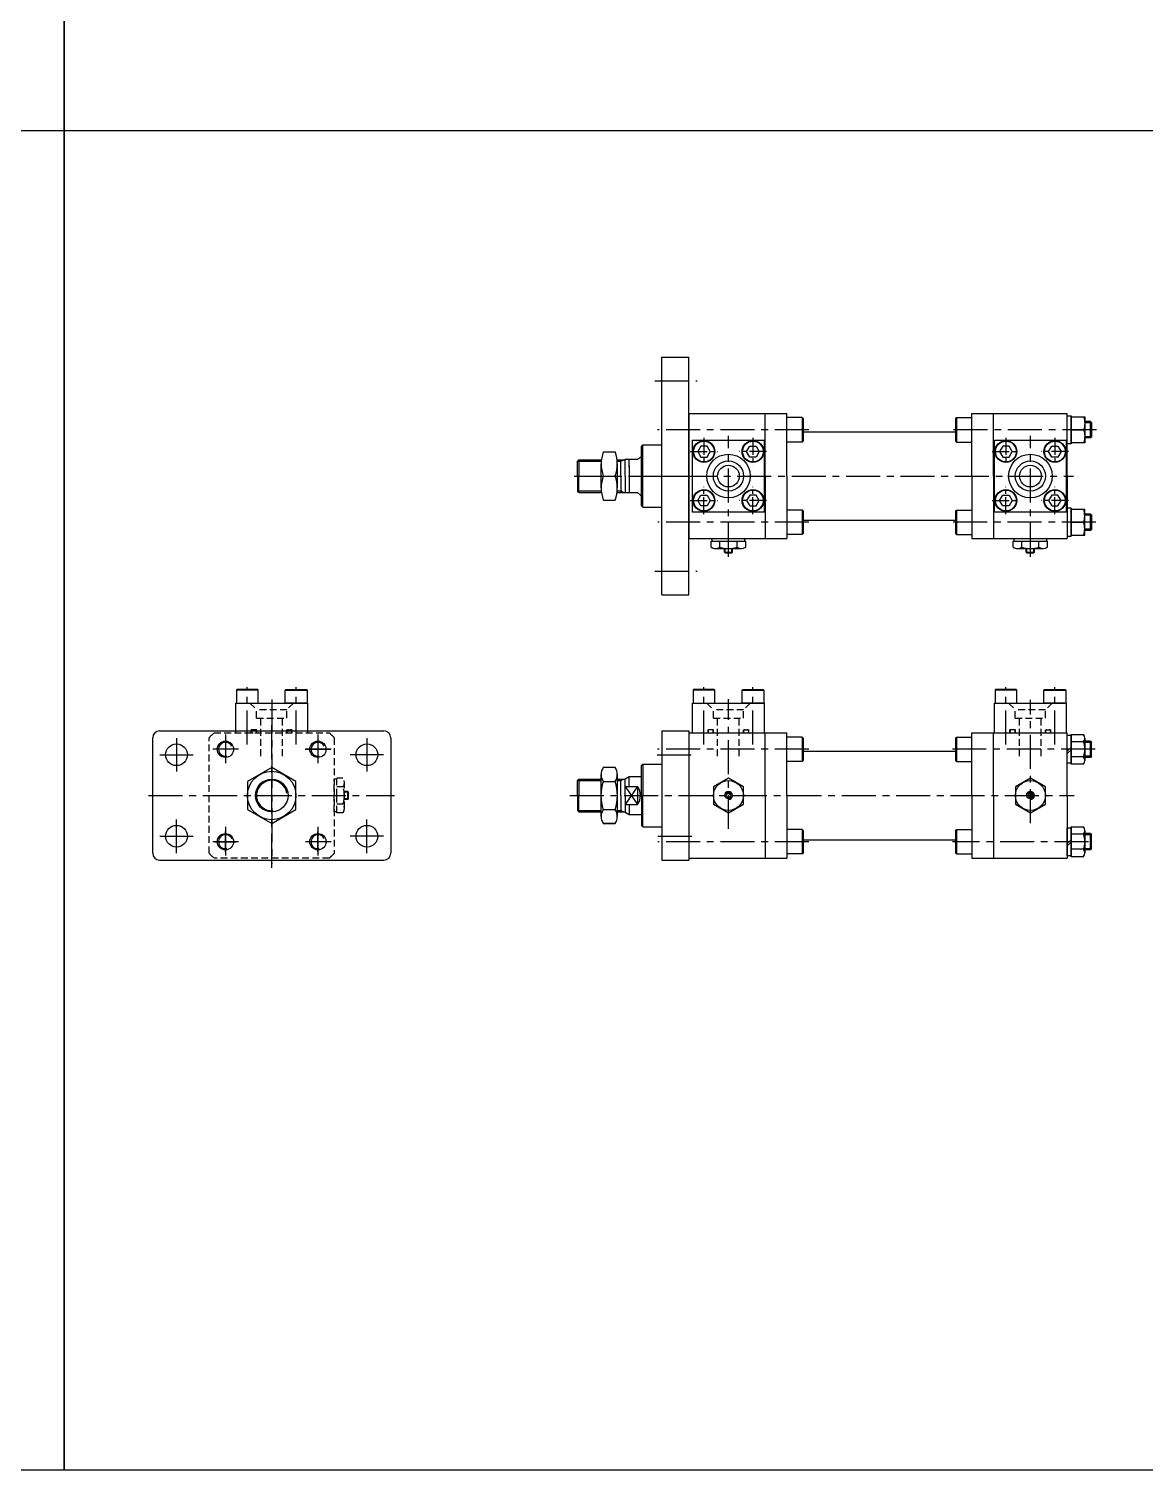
# Model space of a CAD drawing. Extents: x -819 to 9283, y 0 to 5329.
# Drawn here: x 945 to 1766, y 3208 to 4268 of the extents above; entities that cross this region are included whole.
import ezdxf

# ---------------------------------------------------------------- set-up
doc = ezdxf.new("R2010")
doc.units = 0
doc.header["$LTSCALE"] = 10
doc.header["$MEASUREMENT"] = 0
for name, pattern in [('CENTER', [2, 1.25, -0.25, 0.25, -0.25]), ('CENTERX2', [4, 2.5, -0.5, 0.5, -0.5]), ('HIDDENX2', [0.75, 0.5, -0.25])]:
    doc.linetypes.add(name, pattern=pattern)
doc.layers.get('0').update_dxf_attribs({"linetype": 'CONTINUOUS'})
doc.layers.get('DEFPOINTS').update_dxf_attribs({"linetype": 'CONTINUOUS'})
for name, color, linetype in [('CEN', 1, 'CENTERX2'), ('CENTER', 1, 'CENTER'), ('DIM', 2, 'CONTINUOUS'), ('HID', 2, 'HIDDENX2'), ('ML', 7, 'CONTINUOUS')]:
    doc.layers.add(name, color=color, linetype=linetype)

msp = doc.modelspace()

# ---------------------------------------------------------------- linework, layer by layer
for p, q in [((971, 3208.2), (971, 5328.6)), ((971, 5178.6), (971, 3208.2)), ((5585.1, 4193.4), (0, 4193.4)), ((1456.5, 3883.6), (1457, 3883.1)), ((1456.5, 3883.6), (1462.5, 3883.6)), ((1457, 3883.1), (1462, 3883.1)), ((1462.5, 3883.6), (1462, 3883.1)), ((1678.5, 3883.6), (1679, 3883.1)), ((1678.5, 3883.6), (1684.5, 3883.6)), ((1679, 3883.1), (1684, 3883.1)), ((1684.5, 3883.6), (1684, 3883.1)), ((5585.1, 3208.2), (0, 3208.2))]:
    msp.add_line(p, q)
at = {"color": 7, "linetype": 'Continuous'}
for p, q in [((1446.8, 3887.1), (1446.8, 3891.5)), ((1446.8, 3891.5), (1459.5, 3891.5)), ((1447.5, 3893.5), (1471.5, 3893.5)), ((1447.5, 3891.5), (1447.5, 3893.5)), ((1453.1, 3887.1), (1453.1, 3891.5)), ((1459.5, 3893.5), (1467, 3893.5)), ((1459.5, 3891.5), (1472.2, 3891.5)), ((1465.8, 3887.1), (1465.8, 3891.5)), ((1471.5, 3891.5), (1471.5, 3893.5)), ((1472.2, 3887.1), (1472.2, 3891.5)), ((1668.8, 3887.1), (1668.8, 3891.5)), ((1668.8, 3891.5), (1681.5, 3891.5)), ((1669.5, 3893.5), (1693.5, 3893.5)), ((1669.5, 3891.5), (1669.5, 3893.5)), ((1675.1, 3887.1), (1675.1, 3891.5)), ((1681.5, 3893.5), (1689, 3893.5)), ((1681.5, 3891.5), (1694.2, 3891.5)), ((1687.8, 3887.1), (1687.8, 3891.5)), ((1693.5, 3891.5), (1693.5, 3893.5)), ((1694.2, 3887.1), (1694.2, 3891.5)), ((1450, 3886.1), (1469, 3886.1)), ((1457, 3883.1), (1457, 3886.1)), ((1462, 3883.1), (1462, 3886.1)), ((1672, 3886.1), (1691, 3886.1)), ((1679, 3883.1), (1679, 3886.1)), ((1684, 3883.1), (1684, 3886.1))]:
    msp.add_line(p, q, dxfattribs=at)
at = {"color": 3}
for p, q in [((1456.5, 3883.6), (1456.5, 3886.1)), ((1462.5, 3883.6), (1462.5, 3886.1)), ((1678.5, 3883.6), (1678.5, 3886.1)), ((1684.5, 3883.6), (1684.5, 3886.1))]:
    msp.add_line(p, q, dxfattribs=at)
at = {"color": 7, "linetype": 'Continuous'}
for points in [[(1448.5, 3698.1), (1459.5, 3691.8), (1470.5, 3698.1), (1470.5, 3710.8), (1459.5, 3717.2), (1448.5, 3710.8)], [(1670.5, 3698.1), (1681.5, 3691.8), (1692.5, 3698.1), (1692.5, 3710.8), (1681.5, 3717.2), (1670.5, 3710.8)], [(1458.6, 3706), (1457.8, 3704.5), (1458.6, 3703), (1460.4, 3703), (1461.2, 3704.5), (1460.4, 3706)], [(1680.6, 3706), (1679.8, 3704.5), (1680.6, 3703), (1682.4, 3703), (1683.2, 3704.5), (1682.4, 3706)]]:
    msp.add_lwpolyline(points, close=True, dxfattribs=at)
for centre, radius in [((1459.5, 3704.5), 11), ((1681.5, 3704.5), 11), ((1459.5, 3704.5), 2.5), ((1681.5, 3704.5), 2.5)]:
    msp.add_circle(centre, radius, dxfattribs=at)
for centre, radius, start, end in [((1450, 3891.8), 5.62, 235.6158, 270), ((1450, 3891.8), 5.62, 235.6158, 304.3842), ((1459.5, 3907.1), 21, 252.412, 270), ((1459.5, 3907.1), 21, 270, 287.588), ((1469, 3891.8), 5.62, 235.6158, 304.3842), ((1672, 3891.8), 5.62, 235.6158, 270), ((1672, 3891.8), 5.62, 235.6158, 304.3842), ((1681.5, 3907.1), 21, 252.412, 270), ((1681.5, 3907.1), 21, 270, 287.588), ((1691, 3891.8), 5.62, 235.6158, 304.3842)]:
    msp.add_arc(centre, radius, start, end, dxfattribs=at)
at = {"layer": 'CEN'}
for p, q in [((1405.5, 4009.5), (1436.5, 4009.5)), ((1518.6, 3973.5), (1407.4, 3973.5)), ((1459.5, 3880), (1459.5, 3969)), ((1730, 3973.5), (1624.2, 3973.5)), ((1681.5, 3880), (1681.5, 3969)), ((1346, 3939.5), (1713.1, 3939.5)), ((1405.5, 3939.5), (1436.5, 3939.5)), ((1518.6, 3905.5), (1407.6, 3905.5)), ((1729.7, 3905.5), (1624.2, 3905.5)), ((1405.5, 3869.5), (1436.5, 3869.5)), ((1105.7, 3742), (1105.7, 3784.1)), ((1123.7, 3775.1), (1123.7, 3654.2)), ((1141.7, 3742), (1141.7, 3784.1)), ((1441.5, 3742), (1441.5, 3784.1)), ((1459.5, 3680.1), (1459.5, 3775.3)), ((1477.5, 3742), (1477.5, 3784.1)), ((1663.5, 3742), (1663.5, 3784.1)), ((1681.5, 3684.1), (1681.5, 3775)), ((1699.5, 3742), (1699.5, 3784.1)), ((1123.7, 3651.3), (1123.7, 3757.7)), ((1053.7, 3746.8), (1053.7, 3722.2)), ((1089.7, 3749.5), (1089.7, 3728.4)), ((1157.7, 3749.5), (1157.7, 3728.4)), ((1157.7, 3749.5), (1157.7, 3728.4)), ((1193.7, 3746.8), (1193.7, 3722.2)), ((1041.4, 3734.5), (1066, 3734.5)), ((1099.3, 3738.5), (1080.5, 3738.5)), ((1148.2, 3738.5), (1167, 3738.5)), ((1167.3, 3738.5), (1148.5, 3738.5)), ((1206, 3734.5), (1181.4, 3734.5)), ((1407.2, 3734.5), (1435.6, 3734.5)), ((1518.6, 3738.5), (1407.4, 3738.5)), ((1729.1, 3738.5), (1624.2, 3738.5)), ((1033.1, 3704.5), (1214, 3704.5)), ((1073.4, 3704.5), (1174, 3704.5)), ((1342.8, 3704.5), (1713.7, 3704.5)), ((1053.7, 3662.2), (1053.7, 3686.8)), ((1089.7, 3681.5), (1089.7, 3660.4)), ((1157.7, 3681.5), (1157.7, 3660.4)), ((1193.7, 3662.2), (1193.7, 3686.8)), ((1041.4, 3674.5), (1066, 3674.5)), ((1099.3, 3670.5), (1080.5, 3670.5)), ((1082.2, 3670.5), (1097.2, 3670.5)), ((1089.7, 3663), (1089.7, 3678)), ((1167.3, 3670.5), (1148.5, 3670.5)), ((1165.2, 3670.5), (1150.2, 3670.5)), ((1157.7, 3663), (1157.7, 3678)), ((1206, 3674.5), (1181.4, 3674.5)), ((1518.6, 3670.5), (1407.6, 3670.5)), ((1407.7, 3674.5), (1435.6, 3674.5)), ((1724.2, 3670.5), (1624.2, 3670.5))]:
    msp.add_line(p, q, dxfattribs=at)
at = {"layer": 'CENTER'}
for p, q in [((1441.5, 3967.6), (1441.5, 3947.4)), ((1477.5, 3967.6), (1477.5, 3947.4)), ((1663.5, 3967.6), (1663.5, 3947.4)), ((1699.5, 3967.6), (1699.5, 3947.4)), ((1721.6, 3973.5), (1711.4, 3973.5)), ((1431.4, 3957.5), (1451.6, 3957.5)), ((1487.6, 3957.5), (1467.4, 3957.5)), ((1653.4, 3957.5), (1673.6, 3957.5)), ((1709.6, 3957.5), (1689.4, 3957.5)), ((1441.5, 3911.4), (1441.5, 3931.6)), ((1477.5, 3911.4), (1477.5, 3931.6)), ((1663.5, 3911.4), (1663.5, 3931.6)), ((1699.5, 3911.4), (1699.5, 3931.6)), ((1431.4, 3921.5), (1451.6, 3921.5)), ((1487.6, 3921.5), (1467.4, 3921.5)), ((1653.4, 3921.5), (1673.6, 3921.5)), ((1709.6, 3921.5), (1689.4, 3921.5)), ((1721.6, 3905.5), (1711.4, 3905.5))]:
    msp.add_line(p, q, dxfattribs=at)
at = {"layer": 'DEFPOINTS', "color": 0, "linetype": 'ByBlock'}
for p in [(1396.5, 3727.5), (1396.5, 3681.5)]:
    msp.add_point(p, dxfattribs=at)
at = {"layer": 'DIM'}
for p, q in [((1392.6, 3711.1), (1383.5, 3697.9)), ((1383.5, 3711.1), (1392.6, 3697.9))]:
    msp.add_line(p, q, dxfattribs=at)
for centre in [(1459.5, 3704.5), (1681.5, 3704.5)]:
    msp.add_arc(centre, 3, 270, 180, dxfattribs=at)
at = {"layer": 'HID'}
for p, q in [((1107.7, 3772.5), (1112.6, 3767.6)), ((1134.8, 3767.6), (1112.6, 3767.6)), ((1112.6, 3761.5), (1112.6, 3767.6)), ((1112.6, 3761.5), (1112.6, 3767.6)), ((1139.7, 3772.5), (1134.8, 3767.6)), ((1134.8, 3761.5), (1134.8, 3767.6)), ((1443.5, 3772.5), (1448.4, 3767.6)), ((1470.6, 3767.6), (1448.4, 3767.6)), ((1448.4, 3761.5), (1448.4, 3767.6)), ((1448.4, 3761.5), (1448.4, 3767.6)), ((1475.5, 3772.5), (1470.6, 3767.6)), ((1470.6, 3761.5), (1470.6, 3767.6)), ((1665.5, 3772.5), (1670.4, 3767.6)), ((1692.6, 3767.6), (1670.4, 3767.6)), ((1670.4, 3761.5), (1670.4, 3767.6)), ((1670.4, 3761.5), (1670.4, 3767.6)), ((1697.5, 3772.5), (1692.6, 3767.6)), ((1692.6, 3761.5), (1692.6, 3767.6)), ((1112.6, 3761.5), (1134.8, 3761.5)), ((1115.7, 3733.5), (1115.7, 3761.5)), ((1131.7, 3733.5), (1131.7, 3761.5)), ((1448.4, 3761.5), (1470.6, 3761.5)), ((1451.5, 3733.5), (1451.5, 3761.5)), ((1467.5, 3733.5), (1467.5, 3761.5)), ((1670.4, 3761.5), (1692.6, 3761.5)), ((1673.5, 3733.5), (1673.5, 3761.5)), ((1689.5, 3733.5), (1689.5, 3761.5)), ((1077.7, 3662.1), (1077.7, 3746.9)), ((1081.3, 3750.5), (1166.1, 3750.5)), ((1097.2, 3750.5), (1097.2, 3752)), ((1108.7, 3750.5), (1108.7, 3752.9)), ((1112.7, 3752.9), (1108.7, 3752.9)), ((1112.7, 3750.5), (1112.7, 3752.9)), ((1134.7, 3752.9), (1138.7, 3752.9)), ((1134.7, 3750.5), (1134.7, 3752.9)), ((1138.7, 3750.5), (1138.7, 3752.9)), ((1150.2, 3750.5), (1150.2, 3752)), ((1169.7, 3746.9), (1169.7, 3662.1)), ((1448.5, 3752.9), (1444.5, 3752.9)), ((1444.5, 3750.5), (1444.5, 3752.9)), ((1448.5, 3750.5), (1448.5, 3752.9)), ((1470.5, 3752.9), (1474.5, 3752.9)), ((1470.5, 3750.5), (1470.5, 3752.9)), ((1474.5, 3750.5), (1474.5, 3752.9)), ((1666.5, 3750.5), (1666.5, 3752.9)), ((1670.5, 3752.9), (1666.5, 3752.9)), ((1670.5, 3750.5), (1670.5, 3752.9)), ((1692.5, 3752.9), (1696.5, 3752.9)), ((1692.5, 3750.5), (1692.5, 3752.9)), ((1696.5, 3750.5), (1696.5, 3752.9)), ((1169.7, 3692.5), (1169.7, 3716.5)), ((1171.7, 3716.5), (1169.7, 3716.5)), ((1176.1, 3717.2), (1171.7, 3717.2)), ((1171.7, 3704.5), (1171.7, 3717.2)), ((1176.1, 3710.8), (1171.7, 3710.8)), ((1177.1, 3695), (1177.1, 3714)), ((1171.7, 3691.8), (1171.7, 3704.5)), ((1179.6, 3707.5), (1177.1, 3707.5)), ((1180.1, 3707), (1177.1, 3707)), ((1180.1, 3702), (1177.1, 3702)), ((1179.6, 3701.5), (1177.1, 3701.5)), ((1179.6, 3701.5), (1179.6, 3707.5)), ((1179.6, 3707.5), (1180.1, 3707)), ((1179.6, 3701.5), (1180.1, 3702)), ((1180.1, 3702), (1180.1, 3707)), ((1171.7, 3692.5), (1169.7, 3692.5)), ((1176.1, 3698.1), (1171.7, 3698.1)), ((1176.1, 3691.8), (1171.7, 3691.8)), ((1166.1, 3658.5), (1081.3, 3658.5))]:
    msp.add_line(p, q, dxfattribs=at)
for centre, radius, start, end in [((1123.7, 3704.5), 62.6, 132.6618, 137.3382), ((1110, 3751.7), 1.2, 90, 270), ((1111.5, 3751.7), 1.2, 270, 90), ((1136, 3751.7), 1.2, 90, 270), ((1137.5, 3751.7), 1.2, 270, 90), ((1123.7, 3704.5), 62.6, 42.6618, 47.3382), ((1445.7, 3751.7), 1.2, 90, 270), ((1447.2, 3751.7), 1.2, 270, 90), ((1471.7, 3751.7), 1.2, 90, 270), ((1473.3, 3751.7), 1.2, 270, 90), ((1667.7, 3751.7), 1.2, 90, 270), ((1669.2, 3751.7), 1.2, 270, 90), ((1693.7, 3751.7), 1.2, 90, 270), ((1695.3, 3751.7), 1.2, 270, 90), ((1171.5, 3714), 5.62, 325.6158, 34.3842), ((1156.1, 3704.5), 21, 0, 17.588), ((1156.1, 3704.5), 21, 342.412, 0), ((1171.5, 3695), 5.62, 325.6158, 34.3842), ((1171.5, 3695), 5.62, 325.6158, 0), ((1123.7, 3704.5), 62.6, 222.6618, 227.3382), ((1123.7, 3704.5), 62.6, 312.6618, 317.3382)]:
    msp.add_arc(centre, radius, start, end, dxfattribs=at)
at = {"layer": 'ML'}
for p, q in [((1410.5, 3852), (1410.5, 4027)), ((1410.5, 4027), (1430.5, 4027)), ((1430.5, 3852), (1430.5, 4027)), ((1430.5, 3985.5), (1502.5, 3985.5)), ((1430.5, 3985.5), (1430.5, 3893.5)), ((1430.5, 3985.5), (1430.5, 3893.5)), ((1486.5, 3939.5), (1486.5, 3985.5)), ((1502.5, 3939.5), (1502.5, 3985.5)), ((1502.5, 3939.5), (1502.5, 3985.5)), ((1513.8, 3982.5), (1502.5, 3982.5)), ((1513.8, 3982.5), (1513.8, 3964.5)), ((1514.5, 3981.8), (1513.8, 3982.5)), ((1514.5, 3981.8), (1514.5, 3965.2)), ((1626.5, 3981.8), (1627.2, 3982.5)), ((1626.5, 3981.8), (1626.5, 3965.2)), ((1627.2, 3982.5), (1638.5, 3982.5)), ((1627.2, 3982.5), (1627.2, 3964.5)), ((1638.5, 3939.5), (1638.5, 3985.5)), ((1638.5, 3985.5), (1708.5, 3985.5)), ((1654.5, 3939.5), (1654.5, 3985.5)), ((1708.5, 3939.5), (1708.5, 3985.5)), ((1708.5, 3963.2), (1708.5, 3983.8)), ((1708.5, 3983.8), (1711.5, 3983.8)), ((1711.5, 3963.2), (1711.5, 3983.8)), ((1711.5, 3983.8), (1711.5, 3963.2)), ((1725.7, 3979.5), (1721.6, 3979.5)), ((1725.7, 3967.5), (1725.7, 3979.5)), ((1725.7, 3979.5), (1726.6, 3978.7)), ((1726.6, 3968.4), (1726.6, 3978.7)), ((1433, 3966), (1486, 3966)), ((1433, 3913), (1433, 3966)), ((1433, 3913), (1433, 3966)), ((1486, 3966), (1486, 3913)), ((1486, 3913), (1486, 3966)), ((1513.8, 3964.5), (1514.5, 3965.2)), ((1514.5, 3972), (1626.5, 3972)), ((1627.2, 3964.5), (1626.5, 3965.2)), ((1655, 3966), (1708, 3966)), ((1655, 3913), (1655, 3966)), ((1708, 3913), (1708, 3966)), ((1708, 3966), (1708, 3913)), ((1711.5, 3973.5), (1720.6, 3973.5)), ((1725.7, 3967.5), (1721.6, 3967.5)), ((1726.6, 3968.4), (1725.7, 3967.5)), ((1367.5, 3957.3), (1376.3, 3957.3)), ((1396.5, 3962.5), (1395.5, 3961.5)), ((1395.5, 3917.5), (1395.5, 3961.5)), ((1396.5, 3916.5), (1396.5, 3962.5)), ((1396.5, 3962.5), (1410.5, 3962.5)), ((1513.8, 3964.5), (1502.5, 3964.5)), ((1627.2, 3964.5), (1638.5, 3964.5)), ((1711.5, 3963.2), (1708.5, 3963.2)), ((1349.5, 3951.5), (1348.5, 3950.5)), ((1348.5, 3939.5), (1348.5, 3950.5)), ((1349.5, 3951.5), (1366.1, 3951.5)), ((1349.5, 3951.5), (1349.5, 3939.5)), ((1365.9, 3930.7), (1365.9, 3948.4)), ((1377.7, 3951.5), (1383.5, 3951.5)), ((1377.9, 3930.7), (1377.9, 3948.4)), ((1377.9, 3930.7), (1377.9, 3948.4)), ((1380.5, 3939.5), (1380.5, 3951.5)), ((1383.5, 3939.5), (1383.5, 3951.8)), ((1383.5, 3951.8), (1392.6, 3951.8)), ((1386.5, 3946.1), (1386.5, 3951.8)), ((1386.5, 3946.9), (1386.5, 3927.3)), ((1392.6, 3951.8), (1394.8, 3953.5)), ((1394.8, 3953.5), (1395.5, 3953.5)), ((1348.5, 3939.5), (1348.5, 3928.5)), ((1349.5, 3927.5), (1349.5, 3939.5)), ((1367.5, 3939.5), (1376.3, 3939.5)), ((1367.5, 3939.5), (1376.3, 3939.5)), ((1380.5, 3939.5), (1380.5, 3927.5)), ((1383.5, 3939.5), (1383.5, 3927.3)), ((1486.5, 3939.5), (1486.5, 3893.5)), ((1502.5, 3939.5), (1502.5, 3893.5)), ((1502.5, 3939.5), (1502.5, 3893.5)), ((1638.5, 3939.5), (1638.5, 3893.5)), ((1654.5, 3939.5), (1654.5, 3893.5)), ((1708.5, 3939.5), (1708.5, 3893.5)), ((1349.5, 3927.5), (1348.5, 3928.5)), ((1349.5, 3927.5), (1366.1, 3927.5)), ((1377.7, 3927.5), (1383.5, 3927.5)), ((1383.5, 3927.3), (1392.6, 3927.3)), ((1392.6, 3927.3), (1394.8, 3925.5)), ((1394.8, 3925.5), (1395.5, 3925.5)), ((1367.5, 3921.8), (1376.3, 3921.8)), ((1396.5, 3916.5), (1395.5, 3917.5)), ((1396.5, 3916.5), (1410.5, 3916.5)), ((1486, 3913), (1433, 3913)), ((1513.8, 3914.5), (1502.5, 3914.5)), ((1513.8, 3914.5), (1513.8, 3896.5)), ((1514.5, 3913.8), (1513.8, 3914.5)), ((1514.5, 3913.8), (1514.5, 3897.2)), ((1626.5, 3913.8), (1627.2, 3914.5)), ((1626.5, 3913.8), (1626.5, 3897.2)), ((1627.2, 3914.5), (1638.5, 3914.5)), ((1627.2, 3914.5), (1627.2, 3896.5)), ((1708, 3913), (1655, 3913)), ((1708.5, 3915.8), (1708.5, 3895.2)), ((1711.5, 3915.8), (1708.5, 3915.8)), ((1711.5, 3915.8), (1711.5, 3895.2)), ((1711.5, 3895.2), (1711.5, 3915.8)), ((1514.5, 3907), (1626.5, 3907)), ((1711.5, 3905.5), (1720.6, 3905.5)), ((1725.7, 3911.5), (1721.6, 3911.5)), ((1725.7, 3899.5), (1725.7, 3911.5)), ((1725.7, 3911.5), (1726.6, 3910.7)), ((1726.6, 3900.4), (1726.6, 3910.7)), ((1430.5, 3893.5), (1502.5, 3893.5)), ((1513.8, 3896.5), (1502.5, 3896.5)), ((1513.8, 3896.5), (1514.5, 3897.2)), ((1627.2, 3896.5), (1626.5, 3897.2)), ((1627.2, 3896.5), (1638.5, 3896.5)), ((1638.5, 3893.5), (1708.5, 3893.5)), ((1708.5, 3895.2), (1711.5, 3895.2)), ((1725.7, 3899.5), (1721.6, 3899.5)), ((1726.6, 3900.4), (1725.7, 3899.5)), ((1410.5, 3852), (1430.5, 3852)), ((1098.1, 3782.5), (1097.7, 3781.9)), ((1113.7, 3781.9), (1097.7, 3781.9)), ((1097.7, 3781.9), (1097.7, 3772.5)), ((1113.4, 3782.5), (1098.1, 3782.5)), ((1113.7, 3781.9), (1113.4, 3782.5)), ((1113.7, 3772.5), (1113.7, 3781.9)), ((1133.7, 3781.9), (1134.1, 3782.5)), ((1133.7, 3781.9), (1149.7, 3781.9)), ((1133.7, 3772.5), (1133.7, 3781.9)), ((1134.1, 3782.5), (1149.4, 3782.5)), ((1149.4, 3782.5), (1149.7, 3781.9)), ((1149.7, 3781.9), (1149.7, 3772.5)), ((1433.8, 3782.5), (1433.5, 3781.9)), ((1433.5, 3781.9), (1433.5, 3772.5)), ((1449.5, 3781.9), (1433.5, 3781.9)), ((1449.1, 3782.5), (1433.8, 3782.5)), ((1449.5, 3781.9), (1449.1, 3782.5)), ((1449.5, 3772.5), (1449.5, 3781.9)), ((1469.5, 3781.9), (1469.8, 3782.5)), ((1469.5, 3772.5), (1469.5, 3781.9)), ((1469.5, 3781.9), (1485.5, 3781.9)), ((1469.8, 3782.5), (1485.1, 3782.5)), ((1485.1, 3782.5), (1485.5, 3781.9)), ((1485.5, 3781.9), (1485.5, 3772.5)), ((1655.8, 3782.5), (1655.5, 3781.9)), ((1671.5, 3781.9), (1655.5, 3781.9)), ((1655.5, 3781.9), (1655.5, 3772.5)), ((1671.1, 3782.5), (1655.8, 3782.5)), ((1671.5, 3781.9), (1671.1, 3782.5)), ((1671.5, 3772.5), (1671.5, 3781.9)), ((1691.5, 3781.9), (1691.8, 3782.5)), ((1691.5, 3781.9), (1707.5, 3781.9)), ((1691.5, 3772.5), (1691.5, 3781.9)), ((1691.8, 3782.5), (1707.1, 3782.5)), ((1707.1, 3782.5), (1707.5, 3781.9)), ((1707.5, 3781.9), (1707.5, 3772.5)), ((1097.2, 3772.5), (1150.2, 3772.5)), ((1097.2, 3752), (1097.2, 3772.5)), ((1149.7, 3772.5), (1133.7, 3772.5)), ((1150.2, 3752), (1150.2, 3772.5)), ((1433, 3772.5), (1486, 3772.5)), ((1433, 3750.5), (1433, 3772.5)), ((1485.5, 3772.5), (1469.5, 3772.5)), ((1486, 3750.5), (1486, 3772.5)), ((1655, 3772.5), (1708, 3772.5)), ((1655, 3750.5), (1655, 3772.5)), ((1707.5, 3772.5), (1691.5, 3772.5)), ((1708, 3750.5), (1708, 3772.5)), ((1036.2, 3662), (1036.2, 3747)), ((1041.2, 3752), (1206.2, 3752)), ((1211.2, 3747), (1211.2, 3662)), ((1410.5, 3752), (1410.5, 3657)), ((1410.5, 3752), (1430.5, 3752)), ((1430.5, 3752), (1430.5, 3657)), ((1430.5, 3750.5), (1502.5, 3750.5)), ((1430.5, 3750.5), (1430.5, 3658.5)), ((1430.5, 3750.5), (1430.5, 3658.5)), ((1486.5, 3704.5), (1486.5, 3750.5)), ((1502.5, 3704.5), (1502.5, 3750.5)), ((1502.5, 3704.5), (1502.5, 3750.5)), ((1513.8, 3747.5), (1502.5, 3747.5)), ((1513.8, 3747.5), (1513.8, 3729.5)), ((1514.5, 3746.8), (1513.8, 3747.5)), ((1514.5, 3746.8), (1514.5, 3730.2)), ((1626.5, 3746.8), (1627.2, 3747.5)), ((1626.5, 3746.8), (1626.5, 3730.2)), ((1627.2, 3747.5), (1638.5, 3747.5)), ((1627.2, 3747.5), (1627.2, 3729.5)), ((1638.5, 3750.5), (1708.5, 3750.5)), ((1638.5, 3704.5), (1638.5, 3750.5)), ((1654.5, 3704.5), (1654.5, 3750.5)), ((1708.5, 3704.5), (1708.5, 3750.5)), ((1708.5, 3748.8), (1711.5, 3748.8)), ((1708.5, 3728.2), (1708.5, 3748.8)), ((1711.5, 3749.5), (1720.6, 3749.5)), ((1711.5, 3727.5), (1711.5, 3749.5)), ((1711.5, 3748.8), (1711.5, 3728.2)), ((1720.6, 3744), (1711.5, 3744)), ((1721.5, 3746.7), (1721.5, 3730.3)), ((1725.6, 3744.5), (1721.5, 3744.5)), ((1725.6, 3744.5), (1726.5, 3743.6)), ((1725.6, 3732.5), (1725.6, 3744.5)), ((1726.5, 3733.4), (1726.5, 3743.6)), ((1514.5, 3737), (1626.5, 3737)), ((1711.5, 3739.9), (1708.5, 3737.2)), ((1711.5, 3738.2), (1708.5, 3735.4)), ((1720.6, 3733), (1711.5, 3733)), ((1725.6, 3732.5), (1721.5, 3732.5)), ((1726.5, 3733.4), (1725.6, 3732.5)), ((1376.3, 3725), (1367.5, 3725)), ((1396.5, 3727.5), (1395.5, 3726.5)), ((1395.5, 3704.5), (1395.5, 3726.5)), ((1396.5, 3727.5), (1410.5, 3727.5)), ((1396.5, 3727.5), (1396.5, 3704.5)), ((1513.8, 3729.5), (1502.5, 3729.5)), ((1513.8, 3729.5), (1514.5, 3730.2)), ((1627.2, 3729.5), (1626.5, 3730.2)), ((1627.2, 3729.5), (1638.5, 3729.5)), ((1711.5, 3728.2), (1708.5, 3728.2)), ((1720.6, 3727.5), (1711.5, 3727.5)), ((1349.5, 3716.5), (1348.5, 3715.5)), ((1348.5, 3704.5), (1348.5, 3715.5)), ((1349.5, 3716.5), (1365.9, 3716.5)), ((1349.5, 3716.5), (1349.5, 3704.5)), ((1365.9, 3689.1), (1365.9, 3719.9)), ((1367.5, 3714.7), (1376.3, 3714.7)), ((1377.9, 3689.1), (1377.9, 3719.9)), ((1377.9, 3716.5), (1383.5, 3716.5)), ((1380.5, 3704.5), (1380.5, 3716.5)), ((1383.5, 3716.8), (1386.5, 3718.5)), ((1383.5, 3704.5), (1383.5, 3716.8)), ((1383.5, 3711.1), (1392.6, 3711.1)), ((1386.5, 3718.5), (1395.5, 3718.5)), ((1386.5, 3711.1), (1386.5, 3718.5)), ((1392.6, 3711.1), (1392.6, 3697.9)), ((1348.5, 3704.5), (1348.5, 3693.5)), ((1349.5, 3692.5), (1349.5, 3704.5)), ((1380.5, 3704.5), (1380.5, 3692.5)), ((1383.5, 3704.5), (1383.5, 3692.2)), ((1395.5, 3704.5), (1395.5, 3682.5)), ((1396.5, 3681.5), (1396.5, 3704.5)), ((1486.5, 3704.5), (1486.5, 3658.5)), ((1502.5, 3704.5), (1502.5, 3658.5)), ((1502.5, 3704.5), (1502.5, 3658.5)), ((1638.5, 3704.5), (1638.5, 3658.5)), ((1654.5, 3704.5), (1654.5, 3658.5)), ((1708.5, 3704.5), (1708.5, 3658.5)), ((1349.5, 3692.5), (1348.5, 3693.5)), ((1349.5, 3692.5), (1365.9, 3692.5)), ((1367.5, 3694.2), (1376.3, 3694.2)), ((1377.9, 3692.5), (1383.5, 3692.5)), ((1383.5, 3697.9), (1392.6, 3697.9)), ((1383.5, 3692.2), (1386.5, 3690.5)), ((1386.5, 3697.9), (1386.5, 3690.5)), ((1386.5, 3690.5), (1395.5, 3690.5)), ((1367.5, 3684), (1376.3, 3684)), ((1376.3, 3684), (1367.5, 3684)), ((1396.5, 3681.5), (1395.5, 3682.5)), ((1396.5, 3681.5), (1410.5, 3681.5)), ((1513.8, 3679.5), (1502.5, 3679.5)), ((1513.8, 3679.5), (1513.8, 3661.5)), ((1514.5, 3678.8), (1513.8, 3679.5)), ((1626.5, 3678.8), (1627.2, 3679.5)), ((1627.2, 3679.5), (1627.2, 3661.5)), ((1627.2, 3679.5), (1638.5, 3679.5)), ((1708.5, 3660.2), (1708.5, 3680.8)), ((1708.5, 3680.8), (1711.5, 3680.8)), ((1711.5, 3659.5), (1711.5, 3681.5)), ((1711.5, 3681.5), (1720.6, 3681.5)), ((1711.5, 3680.8), (1711.5, 3660.2)), ((1514.5, 3678.8), (1514.5, 3662.2)), ((1514.5, 3672), (1626.5, 3672)), ((1626.5, 3678.8), (1626.5, 3662.2)), ((1711.5, 3671.9), (1708.5, 3669.2)), ((1711.5, 3670.2), (1708.5, 3667.4)), ((1720.6, 3676), (1711.5, 3676)), ((1721.5, 3678.7), (1721.5, 3662.3)), ((1725.6, 3676.5), (1721.5, 3676.5)), ((1725.6, 3664.5), (1725.6, 3676.5)), ((1725.6, 3676.5), (1726.5, 3675.6)), ((1726.5, 3665.4), (1726.5, 3675.6)), ((1430.5, 3658.5), (1502.5, 3658.5)), ((1513.8, 3661.5), (1502.5, 3661.5)), ((1513.8, 3661.5), (1514.5, 3662.2)), ((1627.2, 3661.5), (1626.5, 3662.2)), ((1627.2, 3661.5), (1638.5, 3661.5)), ((1638.5, 3658.5), (1708.5, 3658.5)), ((1711.5, 3660.2), (1708.5, 3660.2)), ((1720.6, 3665), (1711.5, 3665)), ((1720.6, 3659.5), (1711.5, 3659.5)), ((1725.6, 3664.5), (1721.5, 3664.5)), ((1726.5, 3665.4), (1725.6, 3664.5)), ((1041.2, 3657), (1206.2, 3657)), ((1410.5, 3657), (1430.5, 3657))]:
    msp.add_line(p, q, dxfattribs=at)
at = {"layer": 'ML', "color": 2}
for p, q in [((1726.6, 3978.7), (1721.6, 3978.7)), ((1726.6, 3968.4), (1721.6, 3968.4)), ((1348.5, 3950.5), (1365.9, 3950.5)), ((1377.8, 3950.5), (1380.5, 3950.5)), ((1380.5, 3950.5), (1382.5, 3951.5)), ((1348.5, 3928.5), (1365.9, 3928.5)), ((1377.8, 3928.5), (1380.5, 3928.5)), ((1380.5, 3928.5), (1382.5, 3927.5)), ((1726.6, 3910.7), (1721.6, 3910.7)), ((1726.6, 3900.4), (1721.6, 3900.4)), ((1726.5, 3743.6), (1721.5, 3743.6)), ((1726.5, 3733.4), (1721.5, 3733.4)), ((1348.5, 3715.5), (1365.9, 3715.5)), ((1377.9, 3715.5), (1380.5, 3715.5)), ((1380.5, 3715.5), (1382.5, 3716.5)), ((1348.5, 3693.5), (1365.9, 3693.5)), ((1377.9, 3693.5), (1380.5, 3693.5)), ((1380.5, 3693.5), (1382.5, 3692.5)), ((1726.5, 3675.6), (1721.5, 3675.6)), ((1726.5, 3665.4), (1721.5, 3665.4))]:
    msp.add_line(p, q, dxfattribs=at)
at = {"layer": 'ML'}
for points in [[(1711.5, 3983), (1721.5, 3983), (1721.5, 3964), (1711.5, 3964)], [(1711.5, 3896), (1721.5, 3896), (1721.5, 3915), (1711.5, 3915)], [(1123.7, 3725), (1106, 3714.7), (1106, 3694.2), (1123.7, 3684), (1141.5, 3694.2), (1141.5, 3714.7)]]:
    msp.add_lwpolyline(points, close=True, dxfattribs=at)
for points in [[(1720.6, 3983, -0.178633), (1720.6, 3973.5, -0.178633), (1720.6, 3964)], [(1720.6, 3896, 0.178633), (1720.6, 3905.5, 0.178633), (1720.6, 3915)]]:
    msp.add_lwpolyline(points, format="xyb", dxfattribs=at)
for points in [[(1439.2, 3953.5), (1443.8, 3953.5), (1446.1, 3957.5), (1443.8, 3961.5), (1439.2, 3961.5), (1436.9, 3957.5), (1439.2, 3953.5)], [(1479.8, 3953.5), (1475.2, 3953.5), (1472.9, 3957.5), (1475.2, 3961.5), (1479.8, 3961.5), (1482.1, 3957.5), (1479.8, 3953.5)], [(1661.2, 3953.5), (1665.8, 3953.5), (1668.1, 3957.5), (1665.8, 3961.5), (1661.2, 3961.5), (1658.9, 3957.5), (1661.2, 3953.5)], [(1701.8, 3953.5), (1697.2, 3953.5), (1694.9, 3957.5), (1697.2, 3961.5), (1701.8, 3961.5), (1704.1, 3957.5), (1701.8, 3953.5)], [(1439.2, 3925.5), (1443.8, 3925.5), (1446.1, 3921.5), (1443.8, 3917.5), (1439.2, 3917.5), (1436.9, 3921.5), (1439.2, 3925.5)], [(1479.8, 3925.5), (1475.2, 3925.5), (1472.9, 3921.5), (1475.2, 3917.5), (1479.8, 3917.5), (1482.1, 3921.5), (1479.8, 3925.5)], [(1661.2, 3925.5), (1665.8, 3925.5), (1668.1, 3921.5), (1665.8, 3917.5), (1661.2, 3917.5), (1658.9, 3921.5), (1661.2, 3925.5)], [(1701.8, 3925.5), (1697.2, 3925.5), (1694.9, 3921.5), (1697.2, 3917.5), (1701.8, 3917.5), (1704.1, 3921.5), (1701.8, 3925.5)]]:
    msp.add_lwpolyline(points, dxfattribs=at)
for centre, radius in [((1441.5, 3957.5), 8), ((1441.5, 3957.5), 7.65), ((1477.5, 3957.5), 8), ((1477.5, 3957.5), 7.65), ((1663.5, 3957.5), 8), ((1663.5, 3957.5), 7.65), ((1699.5, 3957.5), 8), ((1699.5, 3957.5), 7.65), ((1459.5, 3939.5), 16), ((1681.5, 3939.5), 16), ((1459.5, 3939.5), 11.1), ((1459.5, 3939.5), 8), ((1681.5, 3939.5), 11.1), ((1681.5, 3939.5), 8), ((1441.5, 3921.5), 8), ((1441.5, 3921.5), 7.65), ((1477.5, 3921.5), 8), ((1477.5, 3921.5), 7.65), ((1663.5, 3921.5), 8), ((1663.5, 3921.5), 7.65), ((1699.5, 3921.5), 8), ((1699.5, 3921.5), 7.65), ((1089.7, 3738.5), 6), ((1157.7, 3738.5), 6), ((1053.7, 3734.5), 8), ((1193.7, 3734.5), 8), ((1123.7, 3704.5), 17.8), ((1123.7, 3704.5), 12), ((1053.7, 3674.5), 8), ((1193.7, 3674.5), 8), ((1089.7, 3670.5), 6), ((1157.7, 3670.5), 6)]:
    msp.add_circle(centre, radius, dxfattribs=at)
for centre, radius, start, end in [((1391.3, 3948.4), 25.4, 159.5726, 200.4274), ((1352.4, 3948.4), 25.4, 339.5726, 20.4274), ((1391.3, 3930.7), 25.4, 159.5726, 200.4274), ((1352.4, 3930.7), 25.4, 339.5726, 20.4274), ((1041.2, 3747), 5, 90, 180), ((1206.2, 3747), 5, 0, 90), ((1716.6, 3746.7), 4.86, 325.6158, 34.3842), ((1703.3, 3738.5), 18.2, 342.412, 17.588), ((1716.6, 3730.3), 4.86, 325.6158, 34.3842), ((1374.9, 3719.9), 9.01, 145.343, 214.657), ((1368.8, 3719.9), 9.01, 325.343, 34.657), ((1399.5, 3704.5), 33.7, 162.266, 197.734), ((1344.2, 3704.5), 33.7, 342.266, 17.734), ((1383.8, 3704.5), 11, 323.0871, 36.9129), ((1374.9, 3689.1), 9.01, 145.343, 214.657), ((1368.8, 3689.1), 9.01, 325.343, 34.657), ((1716.6, 3678.7), 4.86, 325.6158, 34.3842), ((1703.3, 3670.5), 18.2, 342.412, 17.588), ((1041.2, 3662), 5, 180, 270), ((1206.2, 3662), 5, 270, 0), ((1716.6, 3662.3), 4.86, 325.6158, 34.3842)]:
    msp.add_arc(centre, radius, start, end, dxfattribs=at)
at = {"layer": 'ML', "color": 2}
for centre, radius, start, end in [((1089.7, 3738.5), 5.13, 25.5752, 281.265), ((1157.7, 3738.5), 5.13, 25.5752, 281.265), ((1123.7, 3704.5), 11.2, 8.6555, 275.3378), ((1089.7, 3670.5), 5.13, 25.5752, 281.265), ((1157.7, 3670.5), 5.13, 25.5752, 281.265)]:
    msp.add_arc(centre, radius, start, end, dxfattribs=at)

doc.saveas('drawing.dxf')
